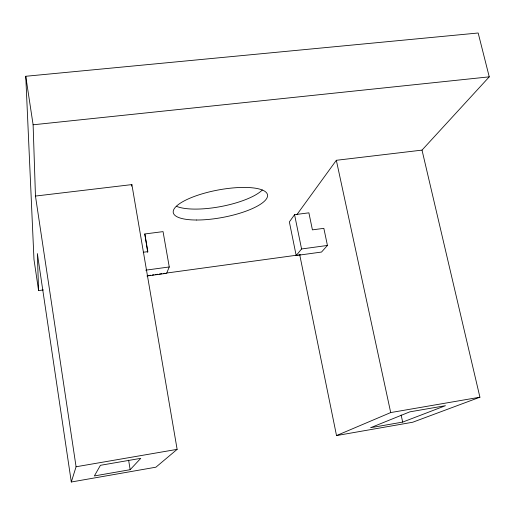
<?xml version="1.0" encoding="UTF-8"?>
<svg xmlns="http://www.w3.org/2000/svg" width="515" height="515" viewBox="0 0 515 515"><rect width="100%" height="100%" fill="white"/><g stroke="black" fill="none" stroke-linecap="round" stroke-linejoin="round"><path stroke-width="0.77" d="M131.525 186.153L131.879 184.595L35.464 196.061L76.078 466.764L71.302 482.001L155.897 467.195L177.128 449.357L131.879 184.595M147.715 252.414L144.818 233.971L163.049 231.621L169.261 266.963L166.609 273.304L146.955 276.001M294.567 214.678L289.366 221.914L296.183 255.53L321.527 252.054L327.437 245.455L323.851 228.345L312.418 229.864L308.891 212.83L294.567 214.678L301.571 248.97L296.183 255.53M296.943 214.575L336.34 160.294L422.017 150.116L489.25 76.844L478.171 32.999L25.75 76.272L33.977 259.444L38.58 290.602L43.35 289.945M130.153 469.693L140.743 458.344L100.425 465.309L94.367 475.944L130.153 469.693L128.621 460.159M299.621 254.281L336.52 435.574L390.705 412.567L479.916 397.2L422.017 150.116M402.679 422.094L445.436 405.698L409.811 411.852L370.62 427.695L402.679 422.094L401.14 415.032M479.916 397.2L412.715 422.236L336.52 435.574M76.078 466.764L177.128 449.357M148.359 275.551L150.74 275.222M152.337 275.004L153.927 274.785M155.517 274.566L157.905 274.238M159.495 274.019L161.877 273.697M163.474 273.478L165.064 273.259M166.654 273.04L297.116 255.15M298.706 254.931L300.297 254.713M145.726 270.169L169.261 266.963M301.571 248.97L327.437 245.455M143.254 252.26L147.857 251.648L144.818 233.971M35.464 196.061L33.114 124.791L489.25 76.844M336.34 160.294L390.705 412.567M25.75 76.272L33.114 124.791M71.302 482.001L37.357 253.58L38.58 290.602M262.322 190.003A47.837 14.362 -10.7 0 1 220.941 206.534A47.837 14.362 -10.7 0 1 176.355 206.264M196.582 220.014A47.953 13.892 -10.7 0 0 267.575 195.649A47.953 13.892 -10.7 0 0 196.994 195.494A47.953 13.892 -10.7 0 0 196.582 220.014"/></g></svg>
